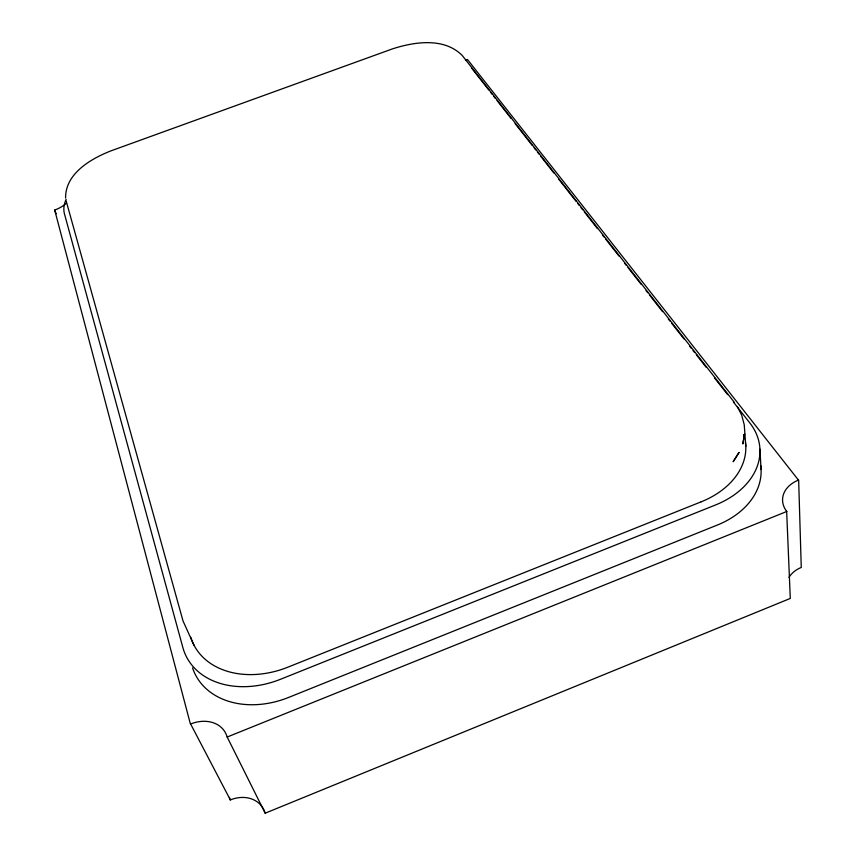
<?xml version="1.0" encoding="UTF-8"?>
<svg xmlns="http://www.w3.org/2000/svg" width="856" height="856" viewBox="0 0 856 856"><rect width="100%" height="100%" fill="white"/><g stroke="black" fill="none" stroke-linecap="round" stroke-linejoin="round"><path stroke-width="1.28" d="M65.591 198.046C65.238 173.501 90.982 158.713 110.97 150.849L392.294 48.942C414.411 41.719 444.189 37.247 462.219 55.48L734.213 402.181M265.178 813.2L265.125 813.029A30.795 25.273 -37.5 0 0 230.35 799.921L190.621 723.994A32.731 25.648 -34 0 1 227.097 736.866L265.178 813.2L790.291 598.43L786.653 511.353M227.15 737.037L786.75 511.492M798.466 480.098L467.483 59.513A20.148 10.4 -12.8 0 1 465.482 60.177M701.182 501.819L287.873 667.177A82.133 62.039 -25.3 0 1 190.76 637.303M190.417 724.069L54.698 210.062A20.844 10.903 -22 0 0 65.73 203.781M471.485 67.924L488.787 89.987M490.435 92.084L492.072 94.192M493.719 96.289L495.367 98.387M497.015 100.494L511.021 118.353M515.13 123.596L532.432 145.659M534.08 147.756L535.717 149.864M537.365 151.961L539.013 154.059M540.66 156.166L553.843 172.966M558.775 179.268L576.077 201.331M577.725 203.428L579.373 205.536M581.01 207.634L582.658 209.731M584.306 211.839L597.488 228.638M602.421 234.94L604.068 237.048M605.716 239.145L618.899 255.955M624.655 263.306L626.303 265.403M627.951 267.511L641.133 284.31M646.077 290.612L647.714 292.72M649.362 294.817L662.544 311.627M668.311 318.978L669.948 321.075M671.596 323.183L683.955 338.933M689.722 346.284L691.37 348.392M693.007 350.489L694.655 352.586M696.303 354.694L706.189 367.299M714.418 377.806L727.6 394.605M733.367 401.956L749.835 422.971A81.309 58.7 -4 0 1 715.477 504.987L280.64 679.225A82.722 62.691 -26 0 1 182.863 647.543L64.457 213.872A57.93 31.041 -20.7 0 1 66.137 199.33M737.401 406.686L741.671 415.128L744.249 424.769L745.811 446.361M194.023 645.253L183.034 620.975L66.201 201.096M54.57 210.105L56.196 213.743M229.451 797.428L230.168 799.996M759.925 449.197L761.08 469.495M798.648 480.023L801.259 567.442A30.11 23.016 5.4 0 0 788.975 577.415M786.653 511.353A31.95 23.24 2.6 0 1 798.477 480.098M760.717 465.514A80.25 58.711 -3.6 0 1 717.264 525.081L288.579 697.447A81.609 62.659 -26.3 0 1 192.557 667.905M745.49 442.402A80.796 58.294 -4.7 0 1 701.182 501.819M743.725 434.666A80.796 58.294 -4.7 0 1 744.474 437.213M744.57 434.035L742.869 443.75L744.57 434.035M738.995 452.503L733.228 461.619L738.995 452.503"/></g></svg>
